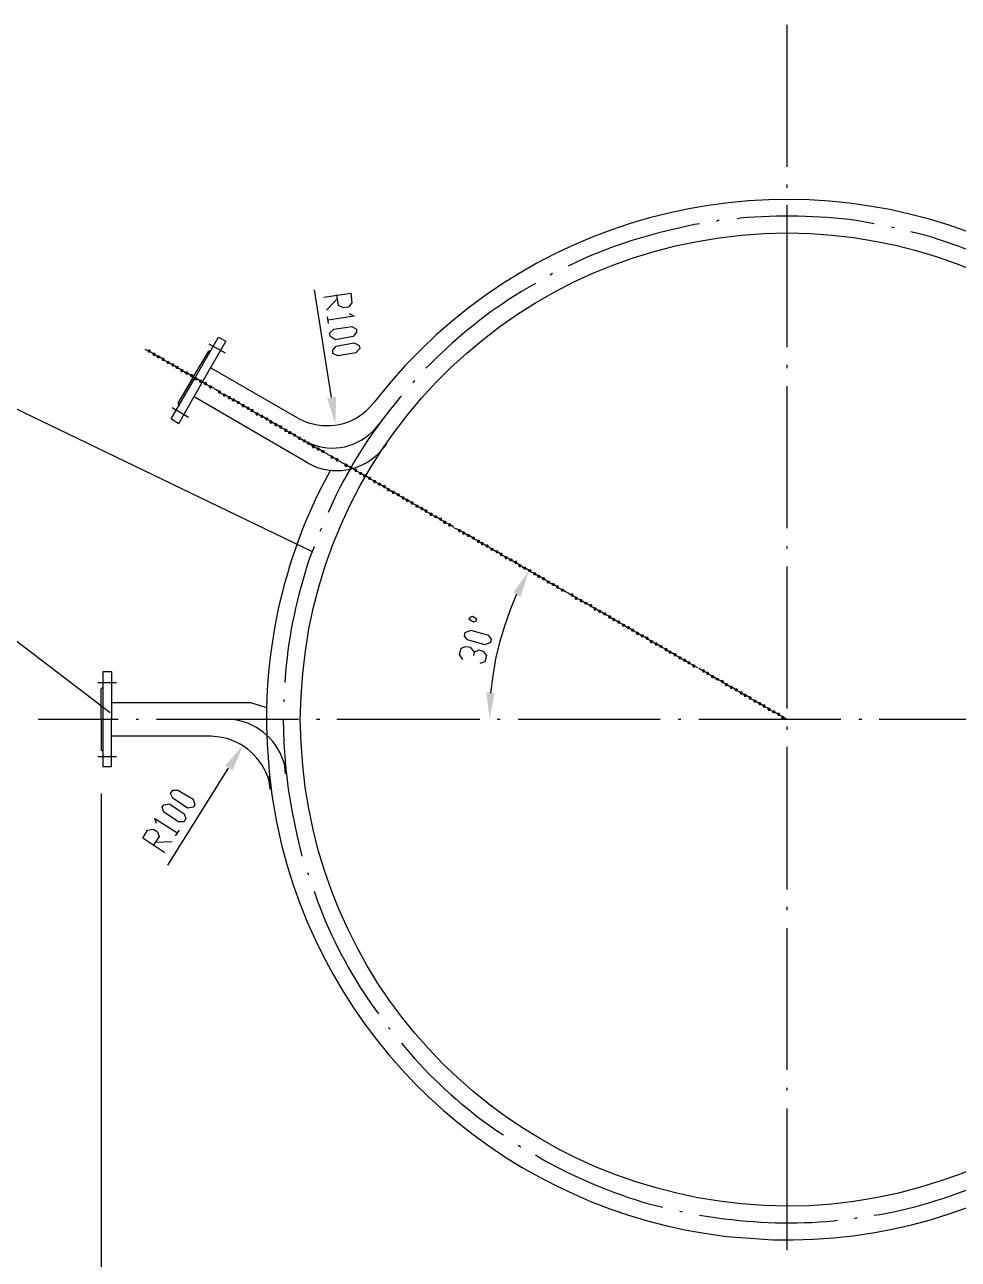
# Model space of a CAD drawing. Header units: millimetres. Extents: x -281 to 814, y -766 to 620.
# Drawn here: x -173.6 to 32.2, y -479.7 to -207.4 of the extents above; entities that cross this region are included whole.
import ezdxf

# ---------------------------------------------------------------- set-up
doc = ezdxf.new("R2010")
doc.units = ezdxf.units.MM
doc.layers.add('1', color=7, linetype='Continuous')

msp = doc.modelspace()

# ---------------------------------------------------------------- hatches: boundary and pattern name
h = msp.add_hatch(color=0)
h.dxf.hatch_style = 2
h.paths.add_polyline_path([(-145.8, -279.398268), (-145.98, -279.758268), (-146.34, -279.758268), (-146.52, -279.398268), (-146.34, -279.038268), (-145.98, -279.038268)])
h = msp.add_hatch(color=0)
h.dxf.hatch_style = 2
h.paths.add_polyline_path([(-144.72, -280.118268), (-144.9, -280.478268), (-145.26, -280.478268), (-145.44, -280.118268), (-145.44, -279.938268), (-145.26, -279.758268), (-144.9, -279.758268), (-144.72, -279.938268)])
h = msp.add_hatch(color=0)
h.dxf.hatch_style = 2
h.paths.add_polyline_path([(-144, -280.298268), (-143.82, -280.478268), (-143.82, -280.838268), (-144, -281.018268), (-144.18, -281.018268), (-144.54, -280.838268), (-144.54, -280.478268), (-144.18, -280.298268)])
h = msp.add_hatch(color=0)
h.dxf.hatch_style = 2
h.paths.add_polyline_path([(-142.74, -281.198268), (-142.92, -281.558268), (-143.28, -281.558268), (-143.46, -281.198268), (-143.28, -280.838268), (-142.92, -280.838268)])
h = msp.add_hatch(color=0)
h.dxf.hatch_style = 2
h.paths.add_polyline_path([(-141.66, -281.918268), (-141.84, -282.278268), (-142.2, -282.278268), (-142.38, -281.918268), (-142.38, -281.738268), (-142.2, -281.558268), (-141.84, -281.558268), (-141.66, -281.738268)])
h = msp.add_hatch(color=0)
h.dxf.hatch_style = 2
h.paths.add_polyline_path([(-140.58, -282.458268), (-140.76, -282.818268), (-141.12, -282.818268), (-141.3, -282.458268), (-141.12, -282.098268), (-140.76, -282.098268)])
h = msp.add_hatch(color=0)
h.dxf.hatch_style = 2
h.paths.add_polyline_path([(-139.86, -282.638268), (-139.68, -282.818268), (-139.68, -283.178268), (-139.86, -283.358268), (-140.04, -283.358268), (-140.4, -283.178268), (-140.4, -282.818268), (-140.04, -282.638268)])
h = msp.add_hatch(color=0)
h.dxf.hatch_style = 2
h.paths.add_polyline_path([(-138.6, -283.718268), (-138.78, -284.078268), (-139.14, -284.078268), (-139.32, -283.718268), (-139.32, -283.538268), (-139.14, -283.358268), (-138.78, -283.358268), (-138.6, -283.538268)])
h = msp.add_hatch(color=0)
h.dxf.hatch_style = 2
h.paths.add_polyline_path([(-137.52, -284.258268), (-137.7, -284.618268), (-138.06, -284.618268), (-138.24, -284.258268), (-138.06, -283.898268), (-137.7, -283.898268)])
h = msp.add_hatch(color=0)
h.dxf.hatch_style = 2
h.paths.add_polyline_path([(-136.44, -284.798268), (-136.62, -285.158268), (-136.98, -285.158268), (-137.16, -284.798268), (-136.98, -284.438268), (-136.62, -284.438268)])
h = msp.add_hatch(color=0)
h.dxf.hatch_style = 2
h.paths.add_polyline_path([(-135.72, -285.158268), (-135.54, -285.338268), (-135.54, -285.698268), (-135.72, -285.878268), (-135.9, -285.878268), (-136.26, -285.698268), (-136.26, -285.338268), (-135.9, -285.158268)])
h = msp.add_hatch(color=0)
h.dxf.hatch_style = 2
h.paths.add_polyline_path([(-134.46, -286.058268), (-134.64, -286.418268), (-135, -286.418268), (-135.18, -286.058268), (-135, -285.698268), (-134.64, -285.698268)])
h = msp.add_hatch(color=0)
h.dxf.hatch_style = 2
h.paths.add_polyline_path([(-133.38, -286.598268), (-133.56, -286.958268), (-133.92, -286.958268), (-134.1, -286.598268), (-133.92, -286.238268), (-133.56, -286.238268)])
h = msp.add_hatch(color=0)
h.dxf.hatch_style = 2
h.paths.add_polyline_path([(-132.3, -287.318268), (-132.48, -287.678268), (-132.84, -287.678268), (-133.02, -287.318268), (-133.02, -287.138268), (-132.84, -286.958268), (-132.48, -286.958268), (-132.3, -287.138268)])
h = msp.add_hatch(color=0)
h.dxf.hatch_style = 2
h.paths.add_polyline_path([(-130.32, -288.398268), (-130.5, -288.758268), (-130.86, -288.758268), (-131.04, -288.398268), (-130.86, -288.038268), (-130.5, -288.038268)])
h = msp.add_hatch(color=0)
h.dxf.hatch_style = 2
h.paths.add_polyline_path([(-129.24, -289.118268), (-129.42, -289.478268), (-129.78, -289.478268), (-129.96, -289.118268), (-129.96, -288.938268), (-129.78, -288.758268), (-129.42, -288.758268), (-129.24, -288.938268)])
h = msp.add_hatch(color=0)
h.dxf.hatch_style = 2
h.paths.add_polyline_path([(-128.16, -289.658268), (-128.34, -290.018268), (-128.7, -290.018268), (-128.88, -289.658268), (-128.88, -289.478268), (-128.7, -289.298268), (-128.34, -289.298268), (-128.16, -289.478268)])
h = msp.add_hatch(color=0)
h.dxf.hatch_style = 2
h.paths.add_polyline_path([(-127.44, -289.838268), (-127.26, -290.018268), (-127.26, -290.378268), (-127.44, -290.558268), (-127.62, -290.558268), (-127.98, -290.378268), (-127.98, -290.018268), (-127.62, -289.838268)])
h = msp.add_hatch(color=0)
h.dxf.hatch_style = 2
h.paths.add_polyline_path([(-126.18, -290.738268), (-126.36, -291.098268), (-126.72, -291.098268), (-126.9, -290.738268), (-126.72, -290.378268), (-126.36, -290.378268)])
h = msp.add_hatch(color=0)
h.dxf.hatch_style = 2
h.paths.add_polyline_path([(-125.1, -291.458268), (-125.28, -291.818268), (-125.64, -291.818268), (-125.82, -291.458268), (-125.82, -291.278268), (-125.64, -291.098268), (-125.28, -291.098268), (-125.1, -291.278268)])
h = msp.add_hatch(color=0)
h.dxf.hatch_style = 2
h.paths.add_polyline_path([(-104.94, -289.478268), (-106.92, -289.838268), (-105.12, -295.418268)])
h = msp.add_hatch(color=0)
h.dxf.hatch_style = 2
h.paths.add_polyline_path([(-124.02, -291.998268), (-124.2, -292.358268), (-124.56, -292.358268), (-124.74, -291.998268), (-124.56, -291.638268), (-124.2, -291.638268)])
h = msp.add_hatch(color=0)
h.dxf.hatch_style = 2
h.paths.add_polyline_path([(-123.3, -292.178268), (-123.12, -292.358268), (-123.12, -292.718268), (-123.3, -292.898268), (-123.48, -292.898268), (-123.84, -292.718268), (-123.84, -292.358268), (-123.48, -292.178268)])
h = msp.add_hatch(color=0)
h.dxf.hatch_style = 2
h.paths.add_polyline_path([(-122.04, -293.258268), (-122.22, -293.618268), (-122.58, -293.618268), (-122.76, -293.258268), (-122.76, -293.078268), (-122.58, -292.898268), (-122.22, -292.898268), (-122.04, -293.078268)])
h = msp.add_hatch(color=0)
h.dxf.hatch_style = 2
h.paths.add_polyline_path([(-120.96, -293.798268), (-121.14, -294.158268), (-121.5, -294.158268), (-121.68, -293.798268), (-121.5, -293.438268), (-121.14, -293.438268)])
h = msp.add_hatch(color=0)
h.dxf.hatch_style = 2
h.paths.add_polyline_path([(-119.88, -294.338268), (-120.06, -294.698268), (-120.42, -294.698268), (-120.6, -294.338268), (-120.42, -293.978268), (-120.06, -293.978268)])
h = msp.add_hatch(color=0)
h.dxf.hatch_style = 2
h.paths.add_polyline_path([(-119.16, -294.698268), (-118.98, -294.878268), (-118.98, -295.238268), (-119.16, -295.418268), (-119.34, -295.418268), (-119.7, -295.238268), (-119.7, -294.878268), (-119.34, -294.698268)])
h = msp.add_hatch(color=0)
h.dxf.hatch_style = 2
h.paths.add_polyline_path([(-117.9, -295.598268), (-118.08, -295.958268), (-118.44, -295.958268), (-118.62, -295.598268), (-118.44, -295.238268), (-118.08, -295.238268)])
h = msp.add_hatch(color=0)
h.dxf.hatch_style = 2
h.paths.add_polyline_path([(-116.82, -296.138268), (-117, -296.498268), (-117.36, -296.498268), (-117.54, -296.138268), (-117.36, -295.778268), (-117, -295.778268)])
h = msp.add_hatch(color=0)
h.dxf.hatch_style = 2
h.paths.add_polyline_path([(-115.74, -296.858268), (-115.92, -297.218268), (-116.28, -297.218268), (-116.46, -296.858268), (-116.46, -296.678268), (-116.28, -296.498268), (-115.92, -296.498268), (-115.74, -296.678268)])
h = msp.add_hatch(color=0)
h.dxf.hatch_style = 2
h.paths.add_polyline_path([(-115.02, -297.038268), (-114.84, -297.218268), (-114.84, -297.578268), (-115.02, -297.758268), (-115.2, -297.758268), (-115.56, -297.578268), (-115.56, -297.218268), (-115.2, -297.038268)])
h = msp.add_hatch(color=0)
h.dxf.hatch_style = 2
h.paths.add_polyline_path([(-113.76, -297.938268), (-113.94, -298.298268), (-114.3, -298.298268), (-114.48, -297.938268), (-114.3, -297.578268), (-113.94, -297.578268)])
h = msp.add_hatch(color=0)
h.dxf.hatch_style = 2
h.paths.add_polyline_path([(-112.68, -298.658268), (-112.86, -299.018268), (-113.22, -299.018268), (-113.4, -298.658268), (-113.4, -298.478268), (-113.22, -298.298268), (-112.86, -298.298268), (-112.68, -298.478268)])
h = msp.add_hatch(color=0)
h.dxf.hatch_style = 2
h.paths.add_polyline_path([(-111.6, -299.198268), (-111.78, -299.558268), (-112.14, -299.558268), (-112.32, -299.198268), (-112.14, -298.838268), (-111.78, -298.838268)])
h = msp.add_hatch(color=0)
h.dxf.hatch_style = 2
h.paths.add_polyline_path([(-110.88, -299.378268), (-110.7, -299.558268), (-110.7, -299.918268), (-110.88, -300.098268), (-111.06, -300.098268), (-111.42, -299.918268), (-111.42, -299.558268), (-111.06, -299.378268)])
h = msp.add_hatch(color=0)
h.dxf.hatch_style = 2
h.paths.add_polyline_path([(-109.62, -300.458268), (-109.8, -300.818268), (-110.16, -300.818268), (-110.34, -300.458268), (-110.34, -300.278268), (-110.16, -300.098268), (-109.8, -300.098268), (-109.62, -300.278268)])
h = msp.add_hatch(color=0)
h.dxf.hatch_style = 2
h.paths.add_polyline_path([(-108.54, -300.998268), (-108.72, -301.358268), (-109.08, -301.358268), (-109.26, -300.998268), (-109.08, -300.638268), (-108.72, -300.638268)])
h = msp.add_hatch(color=0)
h.dxf.hatch_style = 2
h.paths.add_polyline_path([(-107.82, -301.178268), (-107.46, -301.358268), (-107.46, -301.718268), (-107.82, -301.898268), (-108.18, -301.718268), (-108.18, -301.358268)])
h = msp.add_hatch(color=0)
h.dxf.hatch_style = 2
h.paths.add_polyline_path([(-105.48, -302.798268), (-105.66, -303.158268), (-106.02, -303.158268), (-106.2, -302.798268), (-106.02, -302.438268), (-105.66, -302.438268)])
h = msp.add_hatch(color=0)
h.dxf.hatch_style = 2
h.paths.add_polyline_path([(-104.4, -303.338268), (-104.58, -303.698268), (-104.94, -303.698268), (-105.12, -303.338268), (-104.94, -302.978268), (-104.58, -302.978268)])
h = msp.add_hatch(color=0)
h.dxf.hatch_style = 2
h.paths.add_polyline_path([(-102.6, -304.238268), (-102.42, -304.418268), (-102.42, -304.778268), (-102.6, -304.958268), (-102.78, -304.958268), (-103.14, -304.778268), (-103.14, -304.418268), (-102.78, -304.238268)])
h = msp.add_hatch(color=0)
h.dxf.hatch_style = 2
h.paths.add_polyline_path([(-101.34, -305.138268), (-101.52, -305.498268), (-101.88, -305.498268), (-102.06, -305.138268), (-101.88, -304.778268), (-101.52, -304.778268)])
h = msp.add_hatch(color=0)
h.dxf.hatch_style = 2
h.paths.add_polyline_path([(-100.26, -305.678268), (-100.44, -306.038268), (-100.8, -306.038268), (-100.98, -305.678268), (-100.8, -305.318268), (-100.44, -305.318268)])
h = msp.add_hatch(color=0)
h.dxf.hatch_style = 2
h.paths.add_polyline_path([(-99.54, -306.038268), (-99.18, -306.218268), (-99.18, -306.578268), (-99.54, -306.758268), (-99.9, -306.578268), (-99.9, -306.218268)])
h = msp.add_hatch(color=0)
h.dxf.hatch_style = 2
h.paths.add_polyline_path([(-98.46, -306.578268), (-98.28, -306.758268), (-98.28, -307.118268), (-98.46, -307.298268), (-98.64, -307.298268), (-99, -307.118268), (-99, -306.758268), (-98.64, -306.578268)])
h = msp.add_hatch(color=0)
h.dxf.hatch_style = 2
h.paths.add_polyline_path([(-97.2, -307.478268), (-97.38, -307.838268), (-97.74, -307.838268), (-97.92, -307.478268), (-97.74, -307.118268), (-97.38, -307.118268)])
h = msp.add_hatch(color=0)
h.dxf.hatch_style = 2
h.paths.add_polyline_path([(-96.12, -308.198268), (-96.3, -308.558268), (-96.66, -308.558268), (-96.84, -308.198268), (-96.84, -308.018268), (-96.66, -307.838268), (-96.3, -307.838268), (-96.12, -308.018268)])
h = msp.add_hatch(color=0)
h.dxf.hatch_style = 2
h.paths.add_polyline_path([(-95.4, -308.378268), (-95.04, -308.558268), (-95.04, -308.918268), (-95.4, -309.098268), (-95.76, -308.918268), (-95.76, -308.558268)])
h = msp.add_hatch(color=0)
h.dxf.hatch_style = 2
h.paths.add_polyline_path([(-93.96, -309.278268), (-94.14, -309.638268), (-94.5, -309.638268), (-94.68, -309.278268), (-94.5, -308.918268), (-94.14, -308.918268)])
h = msp.add_hatch(color=0)
h.dxf.hatch_style = 2
h.paths.add_polyline_path([(-93.06, -309.998268), (-93.24, -310.358268), (-93.6, -310.358268), (-93.78, -309.998268), (-93.78, -309.818268), (-93.6, -309.638268), (-93.24, -309.638268), (-93.06, -309.818268)])
h = msp.add_hatch(color=0)
h.dxf.hatch_style = 2
h.paths.add_polyline_path([(-91.98, -310.538268), (-92.16, -310.898268), (-92.52, -310.898268), (-92.7, -310.538268), (-92.52, -310.178268), (-92.16, -310.178268)])
h = msp.add_hatch(color=0)
h.dxf.hatch_style = 2
h.paths.add_polyline_path([(-91.26, -310.718268), (-90.9, -310.898268), (-90.9, -311.258268), (-91.26, -311.438268), (-91.62, -311.258268), (-91.62, -310.898268)])
h = msp.add_hatch(color=0)
h.dxf.hatch_style = 2
h.paths.add_polyline_path([(-89.82, -311.798268), (-90, -312.158268), (-90.36, -312.158268), (-90.54, -311.798268), (-90.54, -311.618268), (-90.36, -311.438268), (-90, -311.438268), (-89.82, -311.618268)])
h = msp.add_hatch(color=0)
h.dxf.hatch_style = 2
h.paths.add_polyline_path([(-88.92, -312.338268), (-89.1, -312.698268), (-89.46, -312.698268), (-89.64, -312.338268), (-89.46, -311.978268), (-89.1, -311.978268)])
h = msp.add_hatch(color=0)
h.dxf.hatch_style = 2
h.paths.add_polyline_path([(-87.84, -312.878268), (-88.02, -313.238268), (-88.38, -313.238268), (-88.56, -312.878268), (-88.38, -312.518268), (-88.02, -312.518268)])
h = msp.add_hatch(color=0)
h.dxf.hatch_style = 2
h.paths.add_polyline_path([(-87.12, -313.238268), (-86.76, -313.418268), (-86.76, -313.778268), (-87.12, -313.958268), (-87.48, -313.778268), (-87.48, -313.418268)])
h = msp.add_hatch(color=0)
h.dxf.hatch_style = 2
h.paths.add_polyline_path([(-85.68, -314.138268), (-85.86, -314.498268), (-86.22, -314.498268), (-86.4, -314.138268), (-86.22, -313.778268), (-85.86, -313.778268)])
h = msp.add_hatch(color=0)
h.dxf.hatch_style = 2
h.paths.add_polyline_path([(-84.78, -314.678268), (-84.96, -315.038268), (-85.32, -315.038268), (-85.5, -314.678268), (-85.32, -314.318268), (-84.96, -314.318268)])
h = msp.add_hatch(color=0)
h.dxf.hatch_style = 2
h.paths.add_polyline_path([(-83.7, -315.398268), (-83.88, -315.758268), (-84.24, -315.758268), (-84.42, -315.398268), (-84.42, -315.218268), (-84.24, -315.038268), (-83.88, -315.038268), (-83.7, -315.218268)])
h = msp.add_hatch(color=0)
h.dxf.hatch_style = 2
h.paths.add_polyline_path([(-82.98, -315.578268), (-82.62, -315.758268), (-82.62, -316.118268), (-82.98, -316.298268), (-83.34, -316.118268), (-83.34, -315.758268)])
h = msp.add_hatch(color=0)
h.dxf.hatch_style = 2
h.paths.add_polyline_path([(-81.54, -316.478268), (-81.72, -316.838268), (-82.08, -316.838268), (-82.26, -316.478268), (-82.08, -316.118268), (-81.72, -316.118268)])
h = msp.add_hatch(color=0)
h.dxf.hatch_style = 2
h.paths.add_polyline_path([(-80.64, -317.198268), (-80.82, -317.558268), (-81.18, -317.558268), (-81.36, -317.198268), (-81.36, -317.018268), (-81.18, -316.838268), (-80.82, -316.838268), (-80.64, -317.018268)])
h = msp.add_hatch(color=0)
h.dxf.hatch_style = 2
h.paths.add_polyline_path([(-79.56, -317.738268), (-79.74, -318.098268), (-80.1, -318.098268), (-80.28, -317.738268), (-80.1, -317.378268), (-79.74, -317.378268)])
h = msp.add_hatch(color=0)
h.dxf.hatch_style = 2
h.paths.add_polyline_path([(-77.4, -318.998268), (-77.58, -319.358268), (-77.94, -319.358268), (-78.12, -318.998268), (-78.12, -318.818268), (-77.94, -318.638268), (-77.58, -318.638268), (-77.4, -318.818268)])
h = msp.add_hatch(color=0)
h.dxf.hatch_style = 2
h.paths.add_polyline_path([(-76.5, -319.538268), (-76.68, -319.898268), (-77.04, -319.898268), (-77.22, -319.538268), (-77.04, -319.178268), (-76.68, -319.178268)])
h = msp.add_hatch(color=0)
h.dxf.hatch_style = 2
h.paths.add_polyline_path([(-75.42, -320.078268), (-75.6, -320.438268), (-75.96, -320.438268), (-76.14, -320.078268), (-75.96, -319.718268), (-75.6, -319.718268)])
h = msp.add_hatch(color=0)
h.dxf.hatch_style = 2
h.paths.add_polyline_path([(-74.7, -320.258268), (-74.34, -320.438268), (-74.34, -320.798268), (-74.7, -320.978268), (-75.06, -320.798268), (-75.06, -320.438268)])
h = msp.add_hatch(color=0)
h.dxf.hatch_style = 2
h.paths.add_polyline_path([(-73.26, -321.338268), (-73.44, -321.698268), (-73.8, -321.698268), (-73.98, -321.338268), (-73.98, -321.158268), (-73.8, -320.978268), (-73.44, -320.978268), (-73.26, -321.158268)])
h = msp.add_hatch(color=0)
h.dxf.hatch_style = 2
h.paths.add_polyline_path([(-72.36, -321.878268), (-72.54, -322.238268), (-72.9, -322.238268), (-73.08, -321.878268), (-72.9, -321.518268), (-72.54, -321.518268)])
h = msp.add_hatch(color=0)
h.dxf.hatch_style = 2
h.paths.add_polyline_path([(-71.28, -322.418268), (-71.46, -322.778268), (-71.82, -322.778268), (-72, -322.418268), (-71.82, -322.058268), (-71.46, -322.058268)])
h = msp.add_hatch(color=0)
h.dxf.hatch_style = 2
h.paths.add_polyline_path([(-70.56, -322.778268), (-70.2, -322.958268), (-70.2, -323.318268), (-70.56, -323.498268), (-70.92, -323.318268), (-70.92, -322.958268)])
h = msp.add_hatch(color=0)
h.dxf.hatch_style = 2
h.paths.add_polyline_path([(-69.12, -323.678268), (-69.3, -324.038268), (-69.66, -324.038268), (-69.84, -323.678268), (-69.66, -323.318268), (-69.3, -323.318268)])
h = msp.add_hatch(color=0)
h.dxf.hatch_style = 2
h.paths.add_polyline_path([(-68.22, -324.218268), (-68.4, -324.578268), (-68.76, -324.578268), (-68.94, -324.218268), (-68.76, -323.858268), (-68.4, -323.858268)])
h = msp.add_hatch(color=0)
h.dxf.hatch_style = 2
h.paths.add_polyline_path([(-67.14, -324.938268), (-67.32, -325.298268), (-67.68, -325.298268), (-67.86, -324.938268), (-67.86, -324.758268), (-67.68, -324.578268), (-67.32, -324.578268), (-67.14, -324.758268)])
h = msp.add_hatch(color=0)
h.dxf.hatch_style = 2
h.paths.add_polyline_path([(-66.42, -325.118268), (-66.06, -325.298268), (-66.06, -325.658268), (-66.42, -325.838268), (-66.78, -325.658268), (-66.78, -325.298268)])
h = msp.add_hatch(color=0)
h.dxf.hatch_style = 2
h.paths.add_polyline_path([(-64.98, -326.018268), (-65.16, -326.378268), (-65.52, -326.378268), (-65.7, -326.018268), (-65.52, -325.658268), (-65.16, -325.658268)])
h = msp.add_hatch(color=0)
h.dxf.hatch_style = 2
h.paths.add_polyline_path([(-64.08, -326.738268), (-64.26, -327.098268), (-64.62, -327.098268), (-64.8, -326.738268), (-64.8, -326.558268), (-64.62, -326.378268), (-64.26, -326.378268), (-64.08, -326.558268)])
h = msp.add_hatch(color=0)
h.dxf.hatch_style = 2
h.paths.add_polyline_path([(-65.88, -332.678268), (-64.26, -333.578268), (-62.46, -327.818268)])
h = msp.add_hatch(color=0)
h.dxf.hatch_style = 2
h.paths.add_polyline_path([(-63, -327.278268), (-63.18, -327.638268), (-63.54, -327.638268), (-63.72, -327.278268), (-63.54, -326.918268), (-63.18, -326.918268)])
h = msp.add_hatch(color=0)
h.dxf.hatch_style = 2
h.paths.add_polyline_path([(-62.28, -327.458268), (-61.92, -327.638268), (-61.92, -327.998268), (-62.28, -328.178268), (-62.64, -327.998268), (-62.64, -327.638268)])
h = msp.add_hatch(color=0)
h.dxf.hatch_style = 2
h.paths.add_polyline_path([(-60.84, -328.538268), (-61.02, -328.898268), (-61.38, -328.898268), (-61.56, -328.538268), (-61.56, -328.358268), (-61.38, -328.178268), (-61.02, -328.178268), (-60.84, -328.358268)])
h = msp.add_hatch(color=0)
h.dxf.hatch_style = 2
h.paths.add_polyline_path([(-59.94, -329.078268), (-60.12, -329.438268), (-60.48, -329.438268), (-60.66, -329.078268), (-60.48, -328.718268), (-60.12, -328.718268)])
h = msp.add_hatch(color=0)
h.dxf.hatch_style = 2
h.paths.add_polyline_path([(-58.86, -329.618268), (-59.04, -329.978268), (-59.4, -329.978268), (-59.58, -329.618268), (-59.4, -329.258268), (-59.04, -329.258268)])
h = msp.add_hatch(color=0)
h.dxf.hatch_style = 2
h.paths.add_polyline_path([(-58.14, -329.978268), (-57.78, -330.158268), (-57.78, -330.518268), (-58.14, -330.698268), (-58.5, -330.518268), (-58.5, -330.158268)])
h = msp.add_hatch(color=0)
h.dxf.hatch_style = 2
h.paths.add_polyline_path([(-56.7, -330.878268), (-56.88, -331.238268), (-57.24, -331.238268), (-57.42, -330.878268), (-57.24, -330.518268), (-56.88, -330.518268)])
h = msp.add_hatch(color=0)
h.dxf.hatch_style = 2
h.paths.add_polyline_path([(-55.8, -331.418268), (-55.98, -331.778268), (-56.34, -331.778268), (-56.52, -331.418268), (-56.34, -331.058268), (-55.98, -331.058268)])
h = msp.add_hatch(color=0)
h.dxf.hatch_style = 2
h.paths.add_polyline_path([(-54.72, -332.138268), (-54.9, -332.498268), (-55.26, -332.498268), (-55.44, -332.138268), (-55.44, -331.958268), (-55.26, -331.778268), (-54.9, -331.778268), (-54.72, -331.958268)])
h = msp.add_hatch(color=0)
h.dxf.hatch_style = 2
h.paths.add_polyline_path([(-52.56, -333.218268), (-52.74, -333.578268), (-53.1, -333.578268), (-53.28, -333.218268), (-53.1, -332.858268), (-52.74, -332.858268)])
h = msp.add_hatch(color=0)
h.dxf.hatch_style = 2
h.paths.add_polyline_path([(-51.66, -333.938268), (-51.84, -334.298268), (-52.2, -334.298268), (-52.38, -333.938268), (-52.38, -333.758268), (-52.2, -333.578268), (-51.84, -333.578268), (-51.66, -333.758268)])
h = msp.add_hatch(color=0)
h.dxf.hatch_style = 2
h.paths.add_polyline_path([(-50.58, -334.478268), (-50.76, -334.838268), (-51.12, -334.838268), (-51.3, -334.478268), (-51.12, -334.118268), (-50.76, -334.118268)])
h = msp.add_hatch(color=0)
h.dxf.hatch_style = 2
h.paths.add_polyline_path([(-49.86, -334.658268), (-49.5, -334.838268), (-49.5, -335.198268), (-49.86, -335.378268), (-50.22, -335.198268), (-50.22, -334.838268)])
h = msp.add_hatch(color=0)
h.dxf.hatch_style = 2
h.paths.add_polyline_path([(-48.42, -335.558268), (-48.6, -335.918268), (-48.96, -335.918268), (-49.14, -335.558268), (-48.96, -335.198268), (-48.6, -335.198268)])
h = msp.add_hatch(color=0)
h.dxf.hatch_style = 2
h.paths.add_polyline_path([(-47.52, -336.278268), (-47.7, -336.638268), (-48.06, -336.638268), (-48.24, -336.278268), (-48.24, -336.098268), (-48.06, -335.918268), (-47.7, -335.918268), (-47.52, -336.098268)])
h = msp.add_hatch(color=0)
h.dxf.hatch_style = 2
h.paths.add_polyline_path([(-46.44, -336.818268), (-46.62, -337.178268), (-46.98, -337.178268), (-47.16, -336.818268), (-46.98, -336.458268), (-46.62, -336.458268)])
h = msp.add_hatch(color=0)
h.dxf.hatch_style = 2
h.paths.add_polyline_path([(-45.72, -336.998268), (-45.36, -337.178268), (-45.36, -337.538268), (-45.72, -337.718268), (-46.08, -337.538268), (-46.08, -337.178268)])
h = msp.add_hatch(color=0)
h.dxf.hatch_style = 2
h.paths.add_polyline_path([(-44.28, -338.078268), (-44.46, -338.438268), (-44.82, -338.438268), (-45, -338.078268), (-45, -337.898268), (-44.82, -337.718268), (-44.46, -337.718268), (-44.28, -337.898268)])
h = msp.add_hatch(color=0)
h.dxf.hatch_style = 2
h.paths.add_polyline_path([(-43.38, -338.618268), (-43.56, -338.978268), (-43.92, -338.978268), (-44.1, -338.618268), (-43.92, -338.258268), (-43.56, -338.258268)])
h = msp.add_hatch(color=0)
h.dxf.hatch_style = 2
h.paths.add_polyline_path([(-42.3, -339.158268), (-42.48, -339.518268), (-42.84, -339.518268), (-43.02, -339.158268), (-42.84, -338.798268), (-42.48, -338.798268)])
h = msp.add_hatch(color=0)
h.dxf.hatch_style = 2
h.paths.add_polyline_path([(-41.58, -339.518268), (-41.22, -339.698268), (-41.22, -340.058268), (-41.58, -340.238268), (-41.94, -340.058268), (-41.94, -339.698268)])
h = msp.add_hatch(color=0)
h.dxf.hatch_style = 2
h.paths.add_polyline_path([(-40.14, -340.418268), (-40.32, -340.778268), (-40.68, -340.778268), (-40.86, -340.418268), (-40.68, -340.058268), (-40.32, -340.058268)])
h = msp.add_hatch(color=0)
h.dxf.hatch_style = 2
h.paths.add_polyline_path([(-39.24, -340.958268), (-39.42, -341.318268), (-39.78, -341.318268), (-39.96, -340.958268), (-39.78, -340.598268), (-39.42, -340.598268)])
h = msp.add_hatch(color=0)
h.dxf.hatch_style = 2
h.paths.add_polyline_path([(-38.16, -341.678268), (-38.34, -342.038268), (-38.7, -342.038268), (-38.88, -341.678268), (-38.88, -341.498268), (-38.7, -341.318268), (-38.34, -341.318268), (-38.16, -341.498268)])
h = msp.add_hatch(color=0)
h.dxf.hatch_style = 2
h.paths.add_polyline_path([(-37.44, -341.858268), (-37.08, -342.038268), (-37.08, -342.398268), (-37.44, -342.578268), (-37.8, -342.398268), (-37.8, -342.038268)])
h = msp.add_hatch(color=0)
h.dxf.hatch_style = 2
h.paths.add_polyline_path([(-36, -342.758268), (-36.18, -343.118268), (-36.54, -343.118268), (-36.72, -342.758268), (-36.54, -342.398268), (-36.18, -342.398268)])
h = msp.add_hatch(color=0)
h.dxf.hatch_style = 2
h.paths.add_polyline_path([(-35.1, -343.478268), (-35.28, -343.838268), (-35.64, -343.838268), (-35.82, -343.478268), (-35.82, -343.298268), (-35.64, -343.118268), (-35.28, -343.118268), (-35.1, -343.298268)])
h = msp.add_hatch(color=0)
h.dxf.hatch_style = 2
h.paths.add_polyline_path([(-34.02, -344.018268), (-34.2, -344.378268), (-34.56, -344.378268), (-34.74, -344.018268), (-34.56, -343.658268), (-34.2, -343.658268)])
h = msp.add_hatch(color=0)
h.dxf.hatch_style = 2
h.paths.add_polyline_path([(-33.3, -344.198268), (-32.94, -344.378268), (-32.94, -344.738268), (-33.3, -344.918268), (-33.66, -344.738268), (-33.66, -344.378268)])
h = msp.add_hatch(color=0)
h.dxf.hatch_style = 2
h.paths.add_polyline_path([(-31.86, -345.278268), (-32.04, -345.638268), (-32.4, -345.638268), (-32.58, -345.278268), (-32.58, -345.098268), (-32.4, -344.918268), (-32.04, -344.918268), (-31.86, -345.098268)])
h = msp.add_hatch(color=0)
h.dxf.hatch_style = 2
h.paths.add_polyline_path([(-30.96, -345.818268), (-31.14, -346.178268), (-31.5, -346.178268), (-31.68, -345.818268), (-31.5, -345.458268), (-31.14, -345.458268)])
h = msp.add_hatch(color=0)
h.dxf.hatch_style = 2
h.paths.add_polyline_path([(-29.88, -346.358268), (-30.06, -346.718268), (-30.42, -346.718268), (-30.6, -346.358268), (-30.42, -345.998268), (-30.06, -345.998268)])
h = msp.add_hatch(color=0)
h.dxf.hatch_style = 2
h.paths.add_polyline_path([(-29.16, -346.718268), (-28.8, -346.898268), (-28.8, -347.258268), (-29.16, -347.438268), (-29.52, -347.258268), (-29.52, -346.898268)])
h = msp.add_hatch(color=0)
h.dxf.hatch_style = 2
h.paths.add_polyline_path([(-27.72, -347.618268), (-27.9, -347.978268), (-28.26, -347.978268), (-28.44, -347.618268), (-28.26, -347.258268), (-27.9, -347.258268)])
h = msp.add_hatch(color=0)
h.dxf.hatch_style = 2
h.paths.add_polyline_path([(-26.82, -348.158268), (-27, -348.518268), (-27.36, -348.518268), (-27.54, -348.158268), (-27.36, -347.798268), (-27, -347.798268)])
h = msp.add_hatch(color=0)
h.dxf.hatch_style = 2
h.paths.add_polyline_path([(-25.74, -348.878268), (-25.92, -349.238268), (-26.28, -349.238268), (-26.46, -348.878268), (-26.46, -348.698268), (-26.28, -348.518268), (-25.92, -348.518268), (-25.74, -348.698268)])
h = msp.add_hatch(color=0)
h.dxf.hatch_style = 2
h.paths.add_polyline_path([(-23.58, -349.958268), (-23.76, -350.318268), (-24.12, -350.318268), (-24.3, -349.958268), (-24.12, -349.598268), (-23.76, -349.598268)])
h = msp.add_hatch(color=0)
h.dxf.hatch_style = 2
h.paths.add_polyline_path([(-22.68, -350.498268), (-22.86, -350.858268), (-23.22, -350.858268), (-23.4, -350.498268), (-23.22, -350.138268), (-22.86, -350.138268)])
h = msp.add_hatch(color=0)
h.dxf.hatch_style = 2
h.paths.add_polyline_path([(-21.6, -351.218268), (-21.78, -351.578268), (-22.14, -351.578268), (-22.32, -351.218268), (-22.32, -351.038268), (-22.14, -350.858268), (-21.78, -350.858268), (-21.6, -351.038268)])
h = msp.add_hatch(color=0)
h.dxf.hatch_style = 2
h.paths.add_polyline_path([(-20.88, -351.398268), (-20.52, -351.578268), (-20.52, -351.938268), (-20.88, -352.118268), (-21.24, -351.938268), (-21.24, -351.578268)])
h = msp.add_hatch(color=0)
h.dxf.hatch_style = 2
h.paths.add_polyline_path([(-19.44, -352.298268), (-19.62, -352.658268), (-19.98, -352.658268), (-20.16, -352.298268), (-19.98, -351.938268), (-19.62, -351.938268)])
h = msp.add_hatch(color=0)
h.dxf.hatch_style = 2
h.paths.add_polyline_path([(-18.54, -353.018268), (-18.72, -353.378268), (-19.08, -353.378268), (-19.26, -353.018268), (-19.26, -352.838268), (-19.08, -352.658268), (-18.72, -352.658268), (-18.54, -352.838268)])
h = msp.add_hatch(color=0)
h.dxf.hatch_style = 2
h.paths.add_polyline_path([(-17.46, -353.558268), (-17.64, -353.918268), (-18, -353.918268), (-18.18, -353.558268), (-18, -353.198268), (-17.64, -353.198268)])
h = msp.add_hatch(color=0)
h.dxf.hatch_style = 2
h.paths.add_polyline_path([(-16.74, -353.738268), (-16.38, -353.918268), (-16.38, -354.278268), (-16.74, -354.458268), (-17.1, -354.278268), (-17.1, -353.918268)])
h = msp.add_hatch(color=0)
h.dxf.hatch_style = 2
h.paths.add_polyline_path([(-70.02, -354.818268), (-71.82, -354.638268), (-71.1, -360.578268)])
h = msp.add_hatch(color=0)
h.dxf.hatch_style = 2
h.paths.add_polyline_path([(-15.3, -354.818268), (-15.48, -355.178268), (-15.84, -355.178268), (-16.02, -354.818268), (-16.02, -354.638268), (-15.84, -354.458268), (-15.48, -354.458268), (-15.3, -354.638268)])
h = msp.add_hatch(color=0)
h.dxf.hatch_style = 2
h.paths.add_polyline_path([(-14.4, -355.358268), (-14.58, -355.718268), (-14.94, -355.718268), (-15.12, -355.358268), (-14.94, -354.998268), (-14.58, -354.998268)])
h = msp.add_hatch(color=0)
h.dxf.hatch_style = 2
h.paths.add_polyline_path([(-13.32, -355.898268), (-13.5, -356.258268), (-13.86, -356.258268), (-14.04, -355.898268), (-13.86, -355.538268), (-13.5, -355.538268)])
h = msp.add_hatch(color=0)
h.dxf.hatch_style = 2
h.paths.add_polyline_path([(-12.6, -356.258268), (-12.24, -356.438268), (-12.24, -356.798268), (-12.6, -356.978268), (-12.96, -356.798268), (-12.96, -356.438268)])
h = msp.add_hatch(color=0)
h.dxf.hatch_style = 2
h.paths.add_polyline_path([(-11.16, -357.158268), (-11.34, -357.518268), (-11.7, -357.518268), (-11.88, -357.158268), (-11.7, -356.798268), (-11.34, -356.798268)])
h = msp.add_hatch(color=0)
h.dxf.hatch_style = 2
h.paths.add_polyline_path([(-10.26, -357.698268), (-10.44, -358.058268), (-10.8, -358.058268), (-10.98, -357.698268), (-10.8, -357.338268), (-10.44, -357.338268)])
h = msp.add_hatch(color=0)
h.dxf.hatch_style = 2
h.paths.add_polyline_path([(-9.18, -358.418268), (-9.36, -358.778268), (-9.72, -358.778268), (-9.9, -358.418268), (-9.9, -358.238268), (-9.72, -358.058268), (-9.36, -358.058268), (-9.18, -358.238268)])
h = msp.add_hatch(color=0)
h.dxf.hatch_style = 2
h.paths.add_polyline_path([(-8.46, -358.598268), (-8.1, -358.778268), (-8.1, -359.138268), (-8.46, -359.318268), (-8.82, -359.138268), (-8.82, -358.778268)])
h = msp.add_hatch(color=0)
h.dxf.hatch_style = 2
h.paths.add_polyline_path([(-7.02, -359.498268), (-7.2, -359.858268), (-7.56, -359.858268), (-7.74, -359.498268), (-7.56, -359.138268), (-7.2, -359.138268)])
h = msp.add_hatch(color=0)
h.dxf.hatch_style = 2
h.paths.add_polyline_path([(-6.12, -360.218268), (-6.3, -360.578268), (-6.66, -360.578268), (-6.84, -360.218268), (-6.84, -360.038268), (-6.66, -359.858268), (-6.3, -359.858268), (-6.12, -360.038268)])
h = msp.add_hatch(color=0)
h.dxf.hatch_style = 2
h.paths.add_polyline_path([(-129.42, -370.838268), (-127.8, -371.918268), (-125.46, -366.338268)])

# ---------------------------------------------------------------- linework, layer by layer
at = {"layer": '1', "color": 0, "lineweight": 25}
for points in [[(-5.58, -207.398268), (-5.58, -238.718268)], [(-5.58, -242.678268), (-5.58, -243.398268)], [(-5.58, -247.178268), (-5.58, -278.498268)], [(-20.52, -250.598268), (-20.88, -250.598268), (-21.06, -250.778268)], [(18.18, -252.218268), (17.46, -252.038268)], [(-57.24, -262.298268), (-57.78, -262.658268)], [(-109.8, -265.898268), (-106.02, -289.658268)], [(-107.64, -267.518268), (-101.7, -266.618268), (-101.52, -268.778268), (-102.24, -269.678268), (-103.32, -269.858268), (-104.4, -269.318268), (-104.76, -266.978268)], [(-104.58, -267.698268), (-107.1, -270.398268)], [(-106.92, -271.838268), (-106.74, -273.278268)], [(-102.06, -271.118268), (-100.98, -271.658268), (-106.74, -272.558268)], [(-106.38, -275.438268), (-105.48, -274.538268), (-101.52, -273.998268), (-100.44, -274.538268), (-100.44, -275.258268), (-101.16, -276.158268), (-105.12, -276.878268), (-106.2, -276.158268), (-106.38, -275.438268)], [(-136.08, -285.338268), (-130.86, -276.338268)], [(-129.24, -277.238268), (-134.46, -286.238268)], [(-133.02, -277.778268), (-129.42, -279.758268)], [(-130.86, -276.338268), (-129.24, -277.238268)], [(-105.66, -279.218268), (-104.94, -278.318268), (-100.98, -277.598268), (-99.9, -278.138268), (-99.72, -278.858268), (-100.62, -279.758268), (-104.58, -280.478268), (-105.66, -279.938268), (-105.66, -279.218268)], [(-146.34, -279.398268), (-147.06, -279.038268)], [(-145.26, -279.938268), (-145.98, -279.578268)], [(-144.18, -280.658268), (-145.08, -280.118268)], [(-136.44, -285.158268), (-133.02, -279.398268)], [(-133.02, -279.398268), (-132.48, -279.218268)], [(-110.16, -323.678268), (-199.08, -280.838268), (-217.8, -280.838268)], [(-143.1, -281.198268), (-144, -280.658268)], [(-142.2, -281.738268), (-142.92, -281.378268)], [(-141.12, -282.458268), (-141.84, -281.918268)], [(-140.04, -282.998268), (-140.94, -282.458268)], [(-138.96, -283.538268), (-139.86, -283.178268)], [(-113.4, -294.158268), (-132.48, -283.178268)], [(-5.58, -282.458268), (-5.58, -283.178268)], [(-134.46, -286.238268), (-139.68, -295.418268), (-141.3, -294.338268), (-136.08, -285.338268)], [(-136.44, -285.158268), (-139.86, -290.918268)], [(-138.06, -284.258268), (-138.78, -283.718268)], [(-136.98, -284.798268), (-137.7, -284.258268)], [(-135.9, -285.338268), (-136.8, -284.978268)], [(-136.8, -284.978268), (-135.72, -285.518268)], [(-134.82, -286.058268), (-135.72, -285.518268)], [(-87.66, -285.878268), (-88.02, -286.418268)], [(-133.92, -286.598268), (-134.64, -286.058268)], [(-132.84, -287.138268), (-133.56, -286.778268)], [(-131.76, -287.678268), (-132.66, -287.318268)], [(-131.58, -287.858268), (-131.76, -287.858268)], [(-130.68, -288.398268), (-131.58, -287.858268)], [(-129.78, -288.938268), (-130.5, -288.578268)], [(-5.58, -287.138268), (-5.58, -318.458268)], [(-139.86, -290.918268), (-139.5, -291.458268)], [(-111.24, -304.058268), (-136.26, -289.478268)], [(-128.7, -289.478268), (-129.42, -289.118268)], [(-127.62, -290.198268), (-128.52, -289.658268)], [(-126.54, -290.738268), (-127.44, -290.198268)], [(-125.64, -291.278268), (-126.36, -290.918268)], [(-141.12, -291.818268), (-137.52, -293.978268)], [(-124.56, -291.998268), (-125.28, -291.458268)], [(-123.48, -292.538268), (-124.38, -291.998268)], [(-122.4, -293.078268), (-123.3, -292.718268)], [(-121.5, -293.798268), (-122.22, -293.258268)], [(-120.42, -294.338268), (-121.14, -293.798268)], [(-119.34, -294.878268), (-120.24, -294.518268)], [(-118.26, -295.598268), (-119.16, -295.058268)], [(-117.36, -296.138268), (-118.08, -295.598268)], [(-116.28, -296.678268), (-117, -296.318268)], [(-115.2, -297.398268), (-116.1, -296.858268)], [(-114.12, -297.938268), (-115.02, -297.398268)], [(-113.22, -298.478268), (-113.94, -298.118268)], [(-112.14, -299.198268), (-112.86, -298.658268)], [(-111.06, -299.738268), (-111.96, -299.198268)], [(-109.98, -300.278268), (-110.88, -299.918268)], [(-109.08, -300.998268), (-109.8, -300.458268)], [(-108, -301.538268), (-108.72, -300.998268)], [(-106.92, -302.078268), (-107.82, -301.718268)], [(-106.74, -302.258268), (-106.92, -302.078268)], [(-105.84, -302.618268), (-106.74, -302.258268)], [(-104.94, -303.338268), (-105.66, -302.798268)], [(-103.86, -303.878268), (-104.58, -303.518268)], [(-103.68, -304.058268), (-103.68, -303.878268)], [(-102.78, -304.418268), (-103.68, -304.058268)], [(-101.7, -305.138268), (-102.6, -304.598268)], [(-100.8, -305.678268), (-101.52, -305.138268)], [(-99.72, -306.218268), (-100.44, -305.858268)], [(-98.64, -306.938268), (-99.54, -306.398268)], [(-97.56, -307.478268), (-98.46, -306.938268)], [(-96.66, -308.018268), (-97.38, -307.658268)], [(-95.58, -308.738268), (-96.3, -308.198268)], [(-94.5, -309.278268), (-95.4, -308.738268)], [(-93.42, -309.818268), (-94.32, -309.458268)], [(-92.52, -310.538268), (-93.24, -309.998268)], [(-91.44, -311.078268), (-92.16, -310.538268)], [(-90.36, -311.618268), (-91.26, -311.258268)], [(-89.28, -312.338268), (-90.18, -311.798268)], [(-88.38, -312.878268), (-89.1, -312.338268)], [(-87.3, -313.418268), (-88.02, -313.058268)], [(-86.22, -314.138268), (-87.12, -313.598268)], [(-85.14, -314.678268), (-86.04, -314.138268)], [(-84.24, -315.218268), (-84.96, -314.858268)], [(-83.16, -315.938268), (-83.88, -315.398268)], [(-108.18, -318.458268), (-108.54, -319.178268)], [(-82.08, -316.478268), (-82.98, -315.938268)], [(-81, -317.018268), (-81.9, -316.658268)], [(-80.1, -317.558268), (-80.82, -317.198268)], [(-79.02, -318.278268), (-79.74, -317.738268)], [(-78.84, -318.278268), (-78.84, -318.278268)], [(-77.94, -318.818268), (-78.84, -318.458268)], [(-76.86, -319.358268), (-77.76, -318.998268)], [(-75.96, -320.078268), (-76.68, -319.538268)], [(-74.88, -320.618268), (-75.6, -320.078268)], [(-73.8, -321.158268), (-74.7, -320.798268)], [(-72.72, -321.878268), (-73.62, -321.338268)], [(-71.82, -322.418268), (-72.54, -321.878268)], [(-70.74, -322.958268), (-71.46, -322.598268)], [(-69.66, -323.678268), (-70.56, -323.138268)], [(-68.58, -324.218268), (-69.48, -323.678268)], [(-5.58, -322.418268), (-5.58, -322.958268)], [(-199.08, -325.298268), (-154.8, -359.138268)], [(-67.68, -324.758268), (-68.4, -324.398268)], [(-66.6, -325.478268), (-67.32, -324.938268)], [(-65.52, -326.018268), (-66.42, -325.478268)], [(-64.44, -326.558268), (-65.34, -326.198268)], [(-63.54, -327.278268), (-64.26, -326.738268)], [(-62.46, -327.818268), (-63.18, -327.278268)], [(-61.38, -328.358268), (-62.28, -327.998268)], [(-60.3, -329.078268), (-61.2, -328.538268)], [(-59.4, -329.618268), (-60.12, -329.078268)], [(-5.58, -326.918268), (-5.58, -358.238268)], [(-58.32, -330.158268), (-59.04, -329.798268)], [(-57.24, -330.878268), (-58.14, -330.338268)], [(-56.16, -331.418268), (-57.06, -330.878268)], [(-55.26, -331.958268), (-55.98, -331.598268)], [(-54.18, -332.678268), (-54.9, -332.138268)], [(-65.16, -333.038268), (-66.6, -336.458268), (-67.86, -340.058268), (-68.94, -343.658268), (-69.84, -347.258268), (-70.38, -351.038268), (-70.92, -354.818268)], [(-53.1, -333.218268), (-54, -332.678268)], [(-54, -332.678268), (-54, -332.678268)], [(-52.02, -333.758268), (-52.92, -333.398268)], [(-51.12, -334.298268), (-51.84, -333.938268)], [(-50.04, -335.018268), (-50.76, -334.478268)], [(-48.96, -335.558268), (-49.86, -335.018268)], [(-47.88, -336.098268), (-48.78, -335.738268)], [(-46.98, -336.818268), (-47.7, -336.278268)], [(-45.9, -337.358268), (-46.62, -336.818268)], [(-44.82, -337.898268), (-45.72, -337.538268)], [(-75.42, -338.078268), (-74.88, -337.898268), (-74.52, -338.078268), (-73.98, -338.438268), (-74.16, -338.978268), (-74.7, -339.158268), (-75.06, -338.978268), (-75.6, -338.618268), (-75.42, -338.078268)], [(-43.74, -338.618268), (-44.64, -338.078268)], [(-42.84, -339.158268), (-43.56, -338.618268)], [(-41.76, -339.698268), (-42.48, -339.338268)], [(-40.68, -340.418268), (-41.58, -339.878268)], [(-39.6, -340.958268), (-40.5, -340.418268)], [(-70.92, -343.658268), (-72.18, -344.198268), (-75.96, -343.118268), (-76.68, -342.218268), (-76.5, -341.498268), (-75.24, -340.958268), (-71.46, -342.038268), (-70.74, -342.938268), (-70.92, -343.658268)], [(-38.7, -341.498268), (-39.42, -341.138268)], [(-37.62, -342.218268), (-38.34, -341.678268)], [(-36.54, -342.758268), (-37.44, -342.218268)], [(-35.46, -343.298268), (-36.36, -342.938268)], [(-77.04, -347.438268), (-77.76, -346.358268), (-77.4, -344.918268), (-76.32, -344.558268), (-75.42, -344.738268), (-74.52, -345.818268), (-74.7, -346.538268)], [(-74.52, -345.818268), (-73.44, -345.278268), (-72.54, -345.638268), (-71.82, -346.538268), (-72.18, -347.978268), (-73.26, -348.338268)], [(-34.56, -344.018268), (-35.28, -343.478268)], [(-33.48, -344.558268), (-34.2, -344.018268)], [(-32.4, -345.098268), (-33.3, -344.738268)], [(-31.32, -345.818268), (-32.22, -345.278268)], [(-30.42, -346.358268), (-31.14, -345.818268)], [(-29.34, -346.898268), (-30.06, -346.538268)], [(-28.26, -347.618268), (-29.16, -347.078268)], [(-27.18, -348.158268), (-28.08, -347.618268)], [(-26.28, -348.698268), (-27, -348.338268)], [(-154.44, -350.138268), (-156.42, -350.138268), (-156.42, -360.758268)], [(-154.44, -350.138268), (-154.44, -360.758268)], [(-25.2, -349.238268), (-25.92, -348.878268)], [(-24.12, -349.958268), (-25.02, -349.418268)], [(-25.02, -349.418268), (-25.02, -349.418268)], [(-23.04, -350.498268), (-23.94, -349.958268)], [(-22.14, -351.038268), (-22.86, -350.678268)], [(-21.06, -351.758268), (-21.78, -351.218268)], [(-157.5, -352.478268), (-153.36, -352.478268)], [(-156.78, -360.758268), (-156.78, -353.918268), (-156.42, -353.558268)], [(-19.98, -352.298268), (-20.88, -351.758268)], [(-18.9, -352.838268), (-19.8, -352.478268)], [(-18, -353.558268), (-18.72, -353.018268)], [(-16.92, -354.098268), (-17.64, -353.558268)], [(-116.46, -356.258268), (-116.46, -356.798268)], [(-15.84, -354.638268), (-16.74, -354.278268)], [(-14.76, -355.358268), (-15.66, -354.818268)], [(-13.68, -355.898268), (-14.58, -355.358268)], [(-12.78, -356.438268), (-13.5, -356.078268)], [(-11.7, -357.158268), (-12.6, -356.618268)], [(-120.24, -358.058268), (-122.04, -357.518268), (-123.84, -356.978268), (-125.64, -356.978268), (-154.44, -356.978268)], [(-10.62, -357.698268), (-11.52, -357.158268)], [(-9.54, -358.238268), (-10.44, -357.878268)], [(-8.64, -358.958268), (-9.36, -358.418268)], [(-7.56, -359.498268), (-8.46, -358.958268)], [(-170.64, -360.578268), (-153, -360.578268)], [(-157.32, -360.578268), (-156.06, -360.578268)], [(-156.78, -360.578268), (-156.78, -367.418268)], [(-156.42, -360.578268), (-156.42, -371.018268)], [(-154.44, -371.018268), (-154.44, -360.578268)], [(-149.04, -360.578268), (-148.5, -360.578268)], [(-144.54, -360.578268), (-113.22, -360.578268)], [(-116.64, -360.578268), (-116.46, -365.798268), (-116.1, -370.838268), (-115.56, -376.058268), (-114.66, -381.098268), (-113.58, -386.138268), (-112.5, -390.818268)], [(-109.26, -360.578268), (-108.54, -360.578268)], [(-104.76, -360.578268), (-73.26, -360.578268)], [(-69.48, -360.578268), (-68.76, -360.578268)], [(-64.8, -360.578268), (-33.48, -360.578268)], [(-29.52, -360.578268), (-28.98, -360.578268)], [(-25.02, -360.578268), (6.3, -360.578268)], [(-6.48, -360.038268), (-7.38, -359.678268)], [(-5.58, -360.578268), (-6.3, -360.218268)], [(-5.58, -362.198268), (-5.58, -362.918268)], [(10.26, -360.578268), (10.98, -360.578268)], [(14.76, -360.578268), (46.26, -360.578268)], [(-132.48, -364.358268), (-154.44, -364.358268)], [(-156.78, -367.418268), (-156.42, -367.598268)], [(-5.58, -366.698268), (-5.58, -398.198268)], [(-157.5, -368.858268), (-153.36, -368.858268)], [(-156.42, -371.018268), (-154.44, -371.018268)], [(-142.02, -392.798268), (-128.7, -371.378268)], [(-156.78, -376.958268), (-156.78, -524.198268)], [(-136.44, -380.018268), (-137.7, -380.198268), (-140.94, -378.038268), (-141.48, -376.958268), (-140.94, -376.238268), (-139.86, -376.238268), (-136.44, -378.218268), (-136.08, -379.478268), (-136.44, -380.018268)], [(-138.42, -383.258268), (-139.68, -383.258268), (-142.92, -381.098268), (-143.28, -380.018268), (-142.92, -379.478268), (-141.66, -379.298268), (-138.42, -381.458268), (-138.06, -382.538268), (-138.42, -383.258268)], [(-144.54, -383.618268), (-144.9, -382.538268), (-140.04, -385.598268)], [(-142.74, -390.098268), (-147.6, -386.858268), (-146.52, -385.058268), (-145.26, -384.878268), (-144.36, -385.418268), (-144, -386.498268), (-145.26, -388.478268)], [(-140.4, -386.318268), (-139.5, -385.058268)], [(-144.72, -387.758268), (-141.12, -387.578268)], [(-111.24, -394.418268), (-111.06, -394.958268)], [(-5.58, -401.978268), (-5.58, -402.698268)], [(-5.58, -406.658268), (-5.58, -437.978268)], [(-93.42, -428.618268), (-93.06, -428.978268)], [(-5.58, -441.938268), (-5.58, -442.478268)], [(-5.58, -446.438268), (-5.58, -477.758268)], [(-64.8, -454.538268), (-64.26, -454.898268)], [(-29.16, -469.118268), (-28.62, -469.298268)], [(9.36, -470.738268), (9.72, -470.558268), (9.9, -470.558268)]]:
    msp.add_lwpolyline(points, dxfattribs=at)
for points, knots in [([(-119.7, -373.178268), (-119.7, -373.178268), (-118.98, -378.218268), (-118.98, -378.218268), (-118.98, -378.218268), (-118.08, -383.258268), (-118.08, -383.258268), (-118.08, -383.258268), (-117, -388.298268), (-117, -388.298268), (-105.3, -434.918268), (-66.42, -468.938268), (-18.9, -474.698268), (-18.9, -474.698268), (-13.68, -475.058268), (-13.68, -475.058268), (-13.68, -475.058268), (-8.64, -475.418268), (-8.64, -475.418268), (39.24, -476.678268), (82.44, -448.238268), (100.62, -403.958268), (100.62, -403.958268), (102.42, -399.098268), (102.42, -399.098268), (102.42, -399.098268), (104.04, -394.238268), (104.04, -394.238268), (104.04, -394.238268), (105.48, -389.198268), (105.48, -389.198268), (105.48, -389.198268), (106.56, -384.158268), (106.56, -384.158268), (116.46, -337.538268), (96.12, -289.478268), (55.8, -263.738268), (55.8, -263.738268), (51.66, -261.218268), (51.66, -261.218268), (51.66, -261.218268), (47.16, -258.698268), (47.16, -258.698268), (3.06, -236.018268), (-50.94, -244.118268), (-86.22, -279.038268), (-86.22, -279.038268), (-89.82, -282.638268), (-89.82, -282.638268), (-89.82, -282.638268), (-93.24, -286.598268), (-93.24, -286.598268), (-93.24, -286.598268), (-96.48, -290.558268), (-96.48, -290.558268)], [0, 0, 0, 0, 1, 1, 1, 2, 2, 2, 3, 3, 3, 4, 4, 4, 5, 5, 5, 6, 6, 6, 7, 7, 7, 8, 8, 8, 9, 9, 9, 10, 10, 10, 11, 11, 11, 12, 12, 12, 13, 13, 13, 14, 14, 14, 15, 15, 15, 16, 16, 16, 17, 17, 17, 18, 18, 18, 18]), ([(13.68, -251.318268), (13.68, -251.318268), (9.72, -250.598268), (9.72, -250.598268), (1.26, -249.518268), (-7.38, -249.338268), (-15.84, -250.058268), (-15.84, -250.058268), (-16.56, -250.238268), (-16.56, -250.238268)], [0, 0, 0, 0, 1, 1, 1, 2, 2, 2, 3, 3, 3, 3]), ([(-24.84, -251.318268), (-24.84, -251.318268), (-25.92, -251.498268), (-25.92, -251.498268), (-34.56, -253.298268), (-42.48, -255.458268), (-50.4, -259.058268), (-50.4, -259.058268), (-53.82, -260.678268), (-53.82, -260.678268)], [0, 0, 0, 0, 1, 1, 1, 2, 2, 2, 3, 3, 3, 3]), ([(50.04, -264.458268), (50.04, -264.458268), (48.42, -263.558268), (48.42, -263.558268), (41.04, -259.598268), (32.94, -256.178268), (24.84, -253.838268), (24.84, -253.838268), (21.78, -253.118268), (21.78, -253.118268)], [0, 0, 0, 0, 1, 1, 1, 2, 2, 2, 3, 3, 3, 3]), ([(101.52, -360.578268), (101.52, -360.578268), (101.52, -355.538268), (101.52, -355.538268), (101.52, -355.538268), (101.16, -350.498268), (101.16, -350.498268), (101.16, -350.498268), (100.44, -345.458268), (100.44, -345.458268), (93.06, -294.518268), (50.94, -255.998268), (-0.36, -253.478268), (-0.36, -253.478268), (-5.58, -253.298268), (-5.58, -253.298268), (-5.58, -253.298268), (-10.62, -253.478268), (-10.62, -253.478268), (-64.08, -255.998268), (-107.28, -297.398268), (-112.32, -350.498268), (-112.32, -350.498268), (-112.68, -355.538268), (-112.68, -355.538268), (-112.68, -355.538268), (-112.86, -360.578268), (-112.86, -360.578268), (-112.86, -360.578268), (-112.68, -365.798268), (-112.68, -365.798268), (-112.68, -365.798268), (-112.32, -370.838268), (-112.32, -370.838268), (-107.46, -422.138268), (-67.14, -462.458268), (-15.66, -467.498268), (-15.66, -467.498268), (-10.62, -467.858268), (-10.62, -467.858268), (-10.62, -467.858268), (-5.58, -468.038268), (-5.58, -468.038268), (47.88, -467.858268), (92.7, -428.798268), (100.44, -375.878268), (100.44, -375.878268), (101.16, -370.838268), (101.16, -370.838268), (101.16, -370.838268), (101.52, -365.798268), (101.52, -365.798268), (101.52, -365.798268), (101.52, -360.578268), (101.52, -360.578268)], [0, 0, 0, 0, 1, 1, 1, 2, 2, 2, 3, 3, 3, 4, 4, 4, 5, 5, 5, 6, 6, 6, 7, 7, 7, 8, 8, 8, 9, 9, 9, 10, 10, 10, 11, 11, 11, 12, 12, 12, 13, 13, 13, 14, 14, 14, 15, 15, 15, 16, 16, 16, 17, 17, 17, 18, 18, 18, 18]), ([(-61.02, -264.458268), (-61.02, -264.458268), (-64.08, -266.258268), (-64.08, -266.258268), (-71.46, -270.758268), (-77.94, -275.978268), (-84.06, -282.098268), (-84.06, -282.098268), (-85.14, -283.178268), (-85.14, -283.178268)], [0, 0, 0, 0, 1, 1, 1, 2, 2, 2, 3, 3, 3, 3]), ([(-113.4, -294.158268), (-113.4, -294.158268), (-111.96, -294.878268), (-111.96, -294.878268), (-106.92, -296.858268), (-101.34, -295.778268), (-97.56, -291.818268), (-97.56, -291.818268), (-96.48, -290.558268), (-96.48, -290.558268)], [0, 0, 0, 0, 1, 1, 1, 2, 2, 2, 3, 3, 3, 3]), ([(-90.54, -289.298268), (-90.54, -289.298268), (-90.9, -289.658268), (-90.9, -289.658268), (-96.66, -296.498268), (-100.98, -303.338268), (-104.94, -311.078268), (-104.94, -311.078268), (-106.74, -315.038268), (-106.74, -315.038268)], [0, 0, 0, 0, 1, 1, 1, 2, 2, 2, 3, 3, 3, 3]), ([(-112.32, -299.018268), (-112.32, -299.018268), (-110.88, -299.738268), (-110.88, -299.738268), (-105.66, -301.898268), (-100.08, -300.638268), (-96.3, -296.498268), (-96.3, -296.498268), (-95.22, -295.238268), (-95.22, -295.238268)], [0, 0, 0, 0, 1, 1, 1, 2, 2, 2, 3, 3, 3, 3]), ([(-111.24, -304.058268), (-111.24, -304.058268), (-109.8, -304.778268), (-109.8, -304.778268), (-104.58, -306.938268), (-98.64, -305.498268), (-94.86, -301.178268), (-94.86, -301.178268), (-93.78, -299.918268), (-93.78, -299.918268)], [0, 0, 0, 0, 1, 1, 1, 2, 2, 2, 3, 3, 3, 3]), ([(-106.2, -305.678268), (-106.2, -305.678268), (-108.72, -310.358268), (-108.72, -310.358268), (-118.08, -329.978268), (-121.86, -350.498268), (-119.7, -372.098268), (-119.7, -372.098268), (-119.16, -377.318268), (-119.16, -377.318268)], [0, 0, 0, 0, 1, 1, 1, 2, 2, 2, 3, 3, 3, 3]), ([(-109.8, -322.598268), (-109.8, -322.598268), (-110.88, -325.298268), (-110.88, -325.298268), (-113.58, -333.758268), (-115.38, -341.498268), (-116.1, -350.318268), (-116.1, -350.318268), (-116.28, -352.478268), (-116.28, -352.478268)], [0, 0, 0, 0, 1, 1, 1, 2, 2, 2, 3, 3, 3, 3]), ([(-116.1, -372.638268), (-116.1, -372.638268), (-116.28, -370.838268), (-116.28, -370.838268), (-117.54, -365.618268), (-122.04, -361.478268), (-127.26, -360.758268), (-127.26, -360.758268), (-129.06, -360.578268), (-129.06, -360.578268)], [0, 0, 0, 0, 1, 1, 1, 2, 2, 2, 3, 3, 3, 3]), ([(-119.52, -376.058268), (-119.52, -376.058268), (-119.7, -374.258268), (-119.7, -374.258268), (-121.14, -369.218268), (-125.46, -365.258268), (-130.68, -364.538268), (-130.68, -364.538268), (-132.48, -364.358268), (-132.48, -364.358268)], [0, 0, 0, 0, 1, 1, 1, 2, 2, 2, 3, 3, 3, 3]), ([(-109.8, -398.558268), (-109.8, -398.558268), (-109.08, -400.718268), (-109.08, -400.718268), (-106.02, -408.818268), (-102.06, -416.378268), (-97.2, -423.398268), (-97.2, -423.398268), (-95.58, -425.558268), (-95.58, -425.558268)], [0, 0, 0, 0, 1, 1, 1, 2, 2, 2, 3, 3, 3, 3]), ([(-90.54, -432.038268), (-90.54, -432.038268), (-87.66, -435.458268), (-87.66, -435.458268), (-81.9, -441.758268), (-75.42, -447.518268), (-68.22, -452.198268), (-68.22, -452.198268), (-68.04, -452.378268), (-68.04, -452.378268)], [0, 0, 0, 0, 1, 1, 1, 2, 2, 2, 3, 3, 3, 3]), ([(-61.02, -456.698268), (-61.02, -456.698268), (-59.58, -457.598268), (-59.58, -457.598268), (-52.2, -461.738268), (-44.1, -465.158268), (-36, -467.498268), (-36, -467.498268), (-32.94, -468.218268), (-32.94, -468.218268)], [0, 0, 0, 0, 1, 1, 1, 2, 2, 2, 3, 3, 3, 3]), ([(13.68, -470.018268), (13.68, -470.018268), (14.94, -469.838268), (14.94, -469.838268), (23.04, -468.398268), (31.68, -465.698268), (39.24, -462.278268), (39.24, -462.278268), (42.66, -460.658268), (42.66, -460.658268)], [0, 0, 0, 0, 1, 1, 1, 2, 2, 2, 3, 3, 3, 3]), ([(-24.84, -470.018268), (-24.84, -470.018268), (-20.88, -470.558268), (-20.88, -470.558268), (-12.42, -471.818268), (-3.78, -471.998268), (4.68, -471.278268), (4.68, -471.278268), (5.58, -471.098268), (5.58, -471.098268)], [0, 0, 0, 0, 1, 1, 1, 2, 2, 2, 3, 3, 3, 3])]:
    msp.add_open_spline(points, degree=3, knots=knots, dxfattribs=at)

doc.saveas('drawing.dxf')
